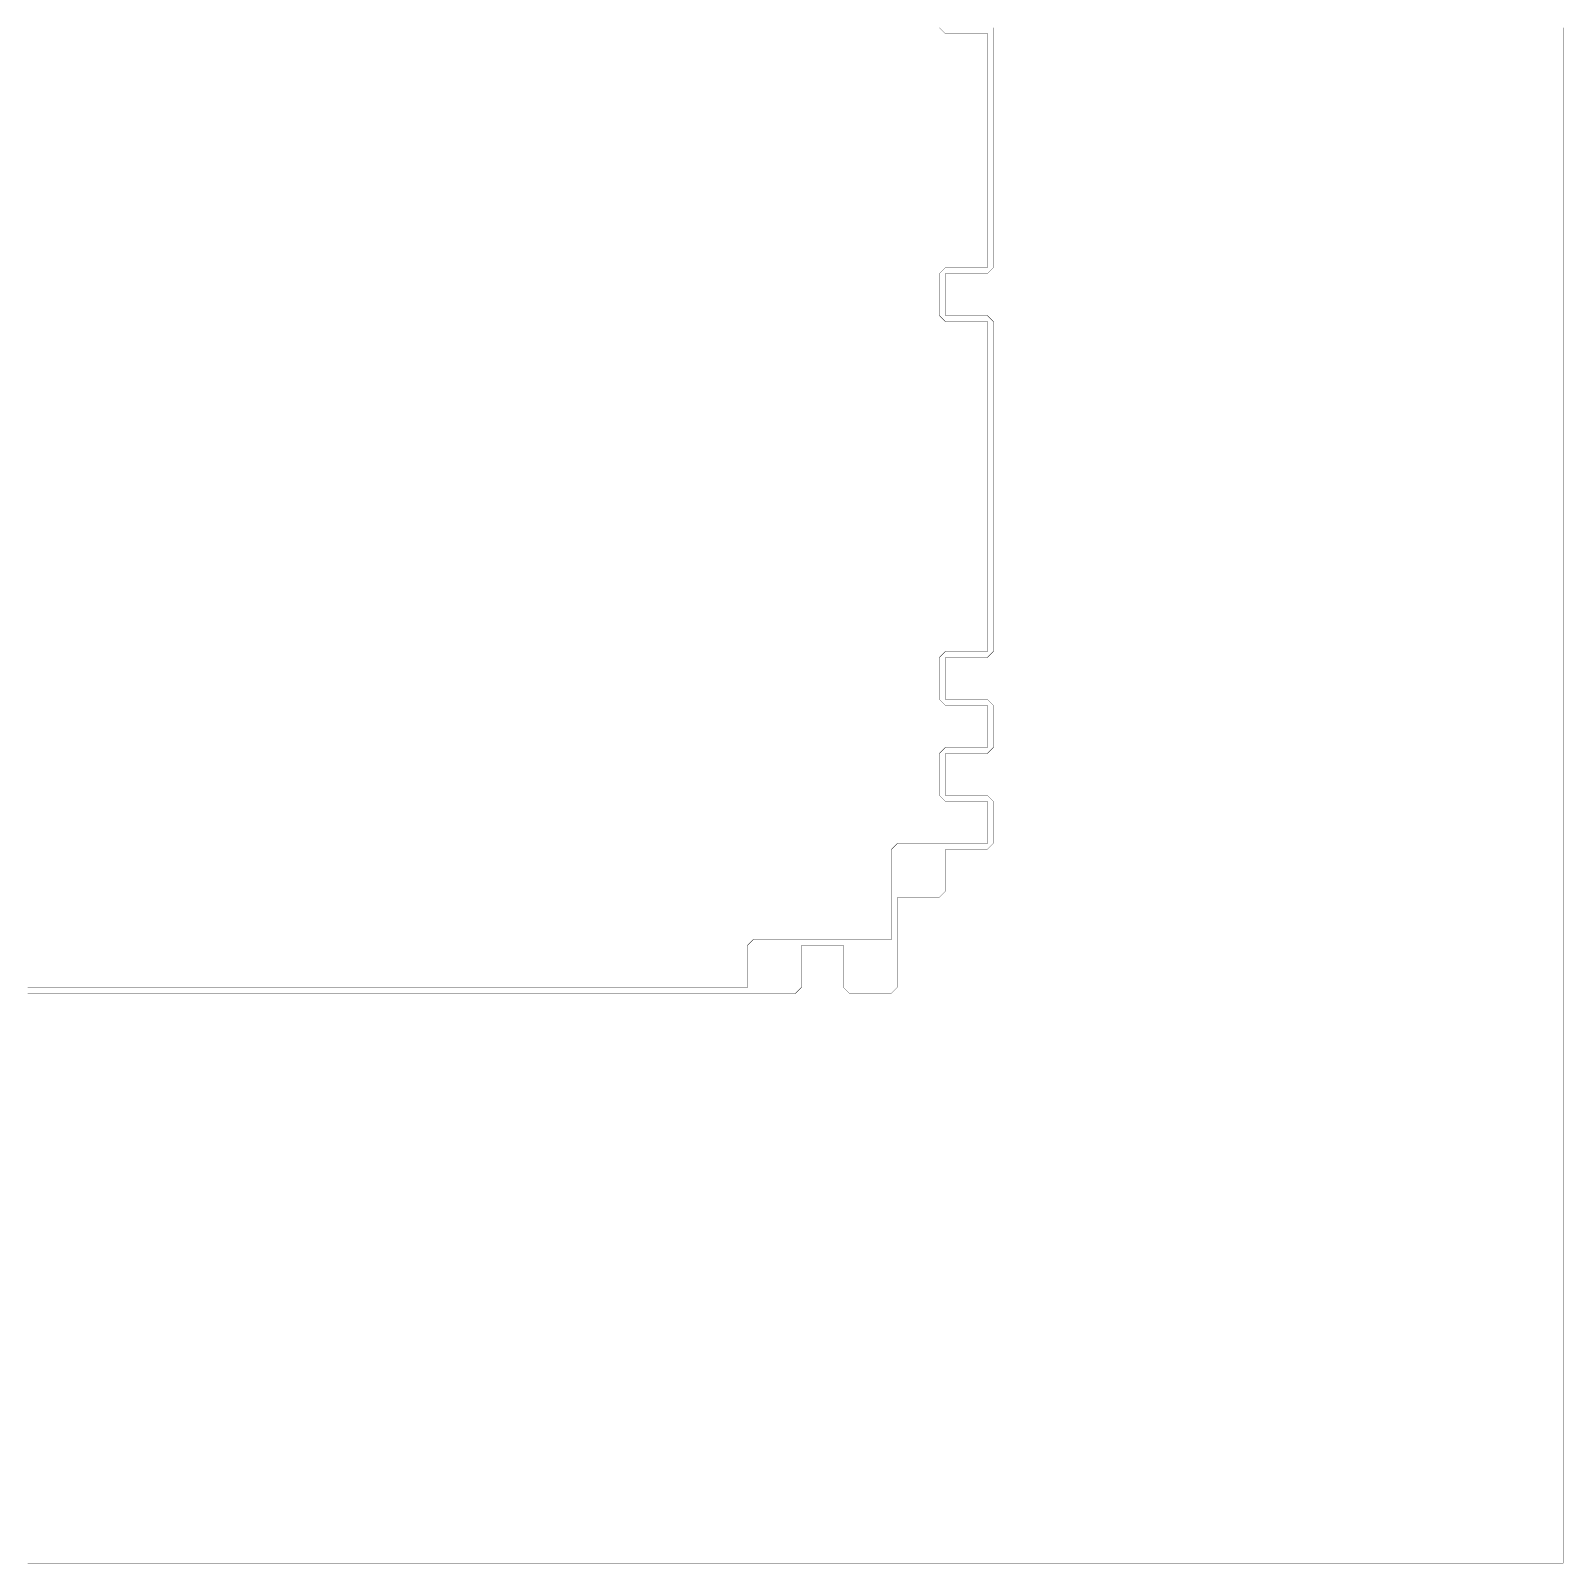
# Model space of a CAD drawing. Header units: metres. Extents: x 0 to 4990, y -4990 to 0.
# Drawn here: x 2495 to 4990, y -4990 to -2495 of the extents above; entities that cross this region are included whole.
import ezdxf

# ---------------------------------------------------------------- set-up
doc = ezdxf.new("R2010")
doc.units = ezdxf.units.M
doc.layers.add('conductor', color=1, linetype='Continuous')
doc.layers.add('substrate', color=5, linetype='Continuous')

msp = doc.modelspace()

# ---------------------------------------------------------------- linework, layer by layer
at = {"layer": 'conductor', "const_width": 0.5}
msp.add_lwpolyline([(2490.234375, -4052.734375), (2500, -4052.734375), (2509.765625, -4052.734375), (2519.53125, -4052.734375), (2529.296875, -4052.734375), (2539.0625, -4052.734375), (2548.828125, -4052.734375), (2558.59375, -4052.734375), (2568.359375, -4052.734375), (2578.125, -4052.734375), (2587.890625, -4052.734375), (2597.65625, -4052.734375), (2607.421875, -4052.734375), (2617.1875, -4052.734375), (2626.953125, -4052.734375), (2636.71875, -4052.734375), (2646.484375, -4052.734375), (2656.25, -4052.734375), (2666.015625, -4052.734375), (2675.78125, -4052.734375), (2685.546875, -4052.734375), (2695.3125, -4052.734375), (2705.078125, -4052.734375), (2714.84375, -4052.734375), (2724.609375, -4052.734375), (2734.375, -4052.734375), (2744.140625, -4052.734375), (2753.90625, -4052.734375), (2763.671875, -4052.734375), (2773.4375, -4052.734375), (2783.203125, -4052.734375), (2792.96875, -4052.734375), (2802.734375, -4052.734375), (2812.5, -4052.734375), (2822.265625, -4052.734375), (2832.03125, -4052.734375), (2841.796875, -4052.734375), (2851.5625, -4052.734375), (2861.328125, -4052.734375), (2871.09375, -4052.734375), (2880.859375, -4052.734375), (2890.625, -4052.734375), (2900.390625, -4052.734375), (2910.15625, -4052.734375), (2919.921875, -4052.734375), (2929.6875, -4052.734375), (2939.453125, -4052.734375), (2949.21875, -4052.734375), (2958.984375, -4052.734375), (2968.75, -4052.734375), (2978.515625, -4052.734375), (2988.28125, -4052.734375), (2998.046875, -4052.734375), (3007.8125, -4052.734375), (3017.578125, -4052.734375), (3027.34375, -4052.734375), (3037.109375, -4052.734375), (3046.875, -4052.734375), (3056.640625, -4052.734375), (3066.40625, -4052.734375), (3076.171875, -4052.734375), (3085.9375, -4052.734375), (3095.703125, -4052.734375), (3105.46875, -4052.734375), (3115.234375, -4052.734375), (3125, -4052.734375), (3134.765625, -4052.734375), (3144.53125, -4052.734375), (3154.296875, -4052.734375), (3164.0625, -4052.734375), (3173.828125, -4052.734375), (3183.59375, -4052.734375), (3193.359375, -4052.734375), (3203.125, -4052.734375), (3212.890625, -4052.734375), (3222.65625, -4052.734375), (3232.421875, -4052.734375), (3242.1875, -4052.734375), (3251.953125, -4052.734375), (3261.71875, -4052.734375), (3271.484375, -4052.734375), (3281.25, -4052.734375), (3291.015625, -4052.734375), (3300.78125, -4052.734375), (3310.546875, -4052.734375), (3320.3125, -4052.734375), (3330.078125, -4052.734375), (3339.84375, -4052.734375), (3349.609375, -4052.734375), (3359.375, -4052.734375), (3369.140625, -4052.734375), (3378.90625, -4052.734375), (3388.671875, -4052.734375), (3398.4375, -4052.734375), (3408.203125, -4052.734375), (3417.96875, -4052.734375), (3427.734375, -4052.734375), (3437.5, -4052.734375), (3447.265625, -4052.734375), (3457.03125, -4052.734375), (3466.796875, -4052.734375), (3476.5625, -4052.734375), (3486.328125, -4052.734375), (3496.09375, -4052.734375), (3505.859375, -4052.734375), (3515.625, -4052.734375), (3525.390625, -4052.734375), (3535.15625, -4052.734375), (3544.921875, -4052.734375), (3554.6875, -4052.734375), (3564.453125, -4052.734375), (3574.21875, -4052.734375), (3583.984375, -4052.734375), (3593.75, -4052.734375), (3603.515625, -4052.734375), (3613.28125, -4052.734375), (3623.046875, -4052.734375), (3632.8125, -4052.734375), (3642.578125, -4052.734375), (3652.34375, -4052.734375), (3662.109375, -4052.734375), (3662.109375, -4042.96875), (3662.109375, -4033.203125), (3662.109375, -4023.4375), (3662.109375, -4013.671875), (3662.109375, -4003.90625), (3662.109375, -3994.140625), (3662.109375, -3984.375), (3671.875, -3974.609375), (3681.640625, -3974.609375), (3691.40625, -3974.609375), (3701.171875, -3974.609375), (3710.9375, -3974.609375), (3720.703125, -3974.609375), (3730.46875, -3974.609375), (3740.234375, -3974.609375), (3750, -3974.609375), (3759.765625, -3974.609375), (3769.53125, -3974.609375), (3779.296875, -3974.609375), (3789.0625, -3974.609375), (3798.828125, -3974.609375), (3808.59375, -3974.609375), (3818.359375, -3974.609375), (3828.125, -3974.609375), (3837.890625, -3974.609375), (3847.65625, -3974.609375), (3857.421875, -3974.609375), (3867.1875, -3974.609375), (3876.953125, -3974.609375), (3886.71875, -3974.609375), (3896.484375, -3974.609375), (3896.484375, -3964.84375), (3896.484375, -3955.078125), (3896.484375, -3945.3125), (3896.484375, -3935.546875), (3896.484375, -3925.78125), (3896.484375, -3916.015625), (3896.484375, -3906.25), (3896.484375, -3896.484375), (3896.484375, -3886.71875), (3896.484375, -3876.953125), (3896.484375, -3867.1875), (3896.484375, -3857.421875), (3896.484375, -3847.65625), (3896.484375, -3837.890625), (3896.484375, -3828.125), (3906.25, -3818.359375), (3916.015625, -3818.359375), (3925.78125, -3818.359375), (3935.546875, -3818.359375), (3945.3125, -3818.359375), (3955.078125, -3818.359375), (3964.84375, -3818.359375), (3974.609375, -3818.359375), (3984.375, -3818.359375), (3994.140625, -3818.359375), (4003.90625, -3818.359375), (4013.671875, -3818.359375), (4023.4375, -3818.359375), (4033.203125, -3818.359375), (4042.96875, -3818.359375), (4052.734375, -3818.359375), (4052.734375, -3808.59375), (4052.734375, -3798.828125), (4052.734375, -3789.0625), (4052.734375, -3779.296875), (4052.734375, -3769.53125), (4052.734375, -3759.765625), (4052.734375, -3750), (4042.96875, -3750), (4033.203125, -3750), (4023.4375, -3750), (4013.671875, -3750), (4003.90625, -3750), (3994.140625, -3750), (3984.375, -3750), (3974.609375, -3740.234375), (3974.609375, -3730.46875), (3974.609375, -3720.703125), (3974.609375, -3710.9375), (3974.609375, -3701.171875), (3974.609375, -3691.40625), (3974.609375, -3681.640625), (3974.609375, -3671.875), (3984.375, -3662.109375), (3994.140625, -3662.109375), (4003.90625, -3662.109375), (4013.671875, -3662.109375), (4023.4375, -3662.109375), (4033.203125, -3662.109375), (4042.96875, -3662.109375), (4052.734375, -3662.109375), (4052.734375, -3652.34375), (4052.734375, -3642.578125), (4052.734375, -3632.8125), (4052.734375, -3623.046875), (4052.734375, -3613.28125), (4052.734375, -3603.515625), (4052.734375, -3593.75), (4042.96875, -3593.75), (4033.203125, -3593.75), (4023.4375, -3593.75), (4013.671875, -3593.75), (4003.90625, -3593.75), (3994.140625, -3593.75), (3984.375, -3593.75), (3974.609375, -3583.984375), (3974.609375, -3574.21875), (3974.609375, -3564.453125), (3974.609375, -3554.6875), (3974.609375, -3544.921875), (3974.609375, -3535.15625), (3974.609375, -3525.390625), (3974.609375, -3515.625), (3984.375, -3505.859375), (3994.140625, -3505.859375), (4003.90625, -3505.859375), (4013.671875, -3505.859375), (4023.4375, -3505.859375), (4033.203125, -3505.859375), (4042.96875, -3505.859375), (4052.734375, -3505.859375), (4052.734375, -3496.09375), (4052.734375, -3486.328125), (4052.734375, -3476.5625), (4052.734375, -3466.796875), (4052.734375, -3457.03125), (4052.734375, -3447.265625), (4052.734375, -3437.5), (4052.734375, -3427.734375), (4052.734375, -3417.96875), (4052.734375, -3408.203125), (4052.734375, -3398.4375), (4052.734375, -3388.671875), (4052.734375, -3378.90625), (4052.734375, -3369.140625), (4052.734375, -3359.375), (4052.734375, -3349.609375), (4052.734375, -3339.84375), (4052.734375, -3330.078125), (4052.734375, -3320.3125), (4052.734375, -3310.546875), (4052.734375, -3300.78125), (4052.734375, -3291.015625), (4052.734375, -3281.25), (4052.734375, -3271.484375), (4052.734375, -3261.71875), (4052.734375, -3251.953125), (4052.734375, -3242.1875), (4052.734375, -3232.421875), (4052.734375, -3222.65625), (4052.734375, -3212.890625), (4052.734375, -3203.125), (4052.734375, -3193.359375), (4052.734375, -3183.59375), (4052.734375, -3173.828125), (4052.734375, -3164.0625), (4052.734375, -3154.296875), (4052.734375, -3144.53125), (4052.734375, -3134.765625), (4052.734375, -3125), (4052.734375, -3115.234375), (4052.734375, -3105.46875), (4052.734375, -3095.703125), (4052.734375, -3085.9375), (4052.734375, -3076.171875), (4052.734375, -3066.40625), (4052.734375, -3056.640625), (4052.734375, -3046.875), (4052.734375, -3037.109375), (4052.734375, -3027.34375), (4052.734375, -3017.578125), (4052.734375, -3007.8125), (4052.734375, -2998.046875), (4052.734375, -2988.28125), (4052.734375, -2978.515625), (4052.734375, -2968.75), (4042.96875, -2968.75), (4033.203125, -2968.75), (4023.4375, -2968.75), (4013.671875, -2968.75), (4003.90625, -2968.75), (3994.140625, -2968.75), (3984.375, -2968.75), (3974.609375, -2958.984375), (3974.609375, -2949.21875), (3974.609375, -2939.453125), (3974.609375, -2929.6875), (3974.609375, -2919.921875), (3974.609375, -2910.15625), (3974.609375, -2900.390625), (3974.609375, -2890.625), (3984.375, -2880.859375), (3994.140625, -2880.859375), (4003.90625, -2880.859375), (4013.671875, -2880.859375), (4023.4375, -2880.859375), (4033.203125, -2880.859375), (4042.96875, -2880.859375), (4052.734375, -2880.859375), (4052.734375, -2871.09375), (4052.734375, -2861.328125), (4052.734375, -2851.5625), (4052.734375, -2841.796875), (4052.734375, -2832.03125), (4052.734375, -2822.265625), (4052.734375, -2812.5), (4052.734375, -2802.734375), (4052.734375, -2792.96875), (4052.734375, -2783.203125), (4052.734375, -2773.4375), (4052.734375, -2763.671875), (4052.734375, -2753.90625), (4052.734375, -2744.140625), (4052.734375, -2734.375), (4052.734375, -2724.609375), (4052.734375, -2714.84375), (4052.734375, -2705.078125), (4052.734375, -2695.3125), (4052.734375, -2685.546875), (4052.734375, -2675.78125), (4052.734375, -2666.015625), (4052.734375, -2656.25), (4052.734375, -2646.484375), (4052.734375, -2636.71875), (4052.734375, -2626.953125), (4052.734375, -2617.1875), (4052.734375, -2607.421875), (4052.734375, -2597.65625), (4052.734375, -2587.890625), (4052.734375, -2578.125), (4052.734375, -2568.359375), (4052.734375, -2558.59375), (4052.734375, -2548.828125), (4052.734375, -2539.0625), (4052.734375, -2529.296875), (4052.734375, -2519.53125), (4052.734375, -2509.765625), (4052.734375, -2500), (4042.96875, -2500), (4033.203125, -2500), (4023.4375, -2500), (4013.671875, -2500), (4003.90625, -2500), (3994.140625, -2500), (3984.375, -2500), (3974.609375, -2490.234375)], dxfattribs=at)
at = {"layer": 'substrate', "const_width": 0.5}
for points in [[(2490.234375, -4990.234375), (2500, -4990.234375), (2509.765625, -4990.234375), (2519.53125, -4990.234375), (2529.296875, -4990.234375), (2539.0625, -4990.234375), (2548.828125, -4990.234375), (2558.59375, -4990.234375), (2568.359375, -4990.234375), (2578.125, -4990.234375), (2587.890625, -4990.234375), (2597.65625, -4990.234375), (2607.421875, -4990.234375), (2617.1875, -4990.234375), (2626.953125, -4990.234375), (2636.71875, -4990.234375), (2646.484375, -4990.234375), (2656.25, -4990.234375), (2666.015625, -4990.234375), (2675.78125, -4990.234375), (2685.546875, -4990.234375), (2695.3125, -4990.234375), (2705.078125, -4990.234375), (2714.84375, -4990.234375), (2724.609375, -4990.234375), (2734.375, -4990.234375), (2744.140625, -4990.234375), (2753.90625, -4990.234375), (2763.671875, -4990.234375), (2773.4375, -4990.234375), (2783.203125, -4990.234375), (2792.96875, -4990.234375), (2802.734375, -4990.234375), (2812.5, -4990.234375), (2822.265625, -4990.234375), (2832.03125, -4990.234375), (2841.796875, -4990.234375), (2851.5625, -4990.234375), (2861.328125, -4990.234375), (2871.09375, -4990.234375), (2880.859375, -4990.234375), (2890.625, -4990.234375), (2900.390625, -4990.234375), (2910.15625, -4990.234375), (2919.921875, -4990.234375), (2929.6875, -4990.234375), (2939.453125, -4990.234375), (2949.21875, -4990.234375), (2958.984375, -4990.234375), (2968.75, -4990.234375), (2978.515625, -4990.234375), (2988.28125, -4990.234375), (2998.046875, -4990.234375), (3007.8125, -4990.234375), (3017.578125, -4990.234375), (3027.34375, -4990.234375), (3037.109375, -4990.234375), (3046.875, -4990.234375), (3056.640625, -4990.234375), (3066.40625, -4990.234375), (3076.171875, -4990.234375), (3085.9375, -4990.234375), (3095.703125, -4990.234375), (3105.46875, -4990.234375), (3115.234375, -4990.234375), (3125, -4990.234375), (3134.765625, -4990.234375), (3144.53125, -4990.234375), (3154.296875, -4990.234375), (3164.0625, -4990.234375), (3173.828125, -4990.234375), (3183.59375, -4990.234375), (3193.359375, -4990.234375), (3203.125, -4990.234375), (3212.890625, -4990.234375), (3222.65625, -4990.234375), (3232.421875, -4990.234375), (3242.1875, -4990.234375), (3251.953125, -4990.234375), (3261.71875, -4990.234375), (3271.484375, -4990.234375), (3281.25, -4990.234375), (3291.015625, -4990.234375), (3300.78125, -4990.234375), (3310.546875, -4990.234375), (3320.3125, -4990.234375), (3330.078125, -4990.234375), (3339.84375, -4990.234375), (3349.609375, -4990.234375), (3359.375, -4990.234375), (3369.140625, -4990.234375), (3378.90625, -4990.234375), (3388.671875, -4990.234375), (3398.4375, -4990.234375), (3408.203125, -4990.234375), (3417.96875, -4990.234375), (3427.734375, -4990.234375), (3437.5, -4990.234375), (3447.265625, -4990.234375), (3457.03125, -4990.234375), (3466.796875, -4990.234375), (3476.5625, -4990.234375), (3486.328125, -4990.234375), (3496.09375, -4990.234375), (3505.859375, -4990.234375), (3515.625, -4990.234375), (3525.390625, -4990.234375), (3535.15625, -4990.234375), (3544.921875, -4990.234375), (3554.6875, -4990.234375), (3564.453125, -4990.234375), (3574.21875, -4990.234375), (3583.984375, -4990.234375), (3593.75, -4990.234375), (3603.515625, -4990.234375), (3613.28125, -4990.234375), (3623.046875, -4990.234375), (3632.8125, -4990.234375), (3642.578125, -4990.234375), (3652.34375, -4990.234375), (3662.109375, -4990.234375), (3671.875, -4990.234375), (3681.640625, -4990.234375), (3691.40625, -4990.234375), (3701.171875, -4990.234375), (3710.9375, -4990.234375), (3720.703125, -4990.234375), (3730.46875, -4990.234375), (3740.234375, -4990.234375), (3750, -4990.234375), (3759.765625, -4990.234375), (3769.53125, -4990.234375), (3779.296875, -4990.234375), (3789.0625, -4990.234375), (3798.828125, -4990.234375), (3808.59375, -4990.234375), (3818.359375, -4990.234375), (3828.125, -4990.234375), (3837.890625, -4990.234375), (3847.65625, -4990.234375), (3857.421875, -4990.234375), (3867.1875, -4990.234375), (3876.953125, -4990.234375), (3886.71875, -4990.234375), (3896.484375, -4990.234375), (3906.25, -4990.234375), (3916.015625, -4990.234375), (3925.78125, -4990.234375), (3935.546875, -4990.234375), (3945.3125, -4990.234375), (3955.078125, -4990.234375), (3964.84375, -4990.234375), (3974.609375, -4990.234375), (3984.375, -4990.234375), (3994.140625, -4990.234375), (4003.90625, -4990.234375), (4013.671875, -4990.234375), (4023.4375, -4990.234375), (4033.203125, -4990.234375), (4042.96875, -4990.234375), (4052.734375, -4990.234375), (4062.5, -4990.234375), (4072.265625, -4990.234375), (4082.03125, -4990.234375), (4091.796875, -4990.234375), (4101.5625, -4990.234375), (4111.328125, -4990.234375), (4121.09375, -4990.234375), (4130.859375, -4990.234375), (4140.625, -4990.234375), (4150.390625, -4990.234375), (4160.15625, -4990.234375), (4169.921875, -4990.234375), (4179.6875, -4990.234375), (4189.453125, -4990.234375), (4199.21875, -4990.234375), (4208.984375, -4990.234375), (4218.75, -4990.234375), (4228.515625, -4990.234375), (4238.28125, -4990.234375), (4248.046875, -4990.234375), (4257.8125, -4990.234375), (4267.578125, -4990.234375), (4277.34375, -4990.234375), (4287.109375, -4990.234375), (4296.875, -4990.234375), (4306.640625, -4990.234375), (4316.40625, -4990.234375), (4326.171875, -4990.234375), (4335.9375, -4990.234375), (4345.703125, -4990.234375), (4355.46875, -4990.234375), (4365.234375, -4990.234375), (4375, -4990.234375), (4384.765625, -4990.234375), (4394.53125, -4990.234375), (4404.296875, -4990.234375), (4414.0625, -4990.234375), (4423.828125, -4990.234375), (4433.59375, -4990.234375), (4443.359375, -4990.234375), (4453.125, -4990.234375), (4462.890625, -4990.234375), (4472.65625, -4990.234375), (4482.421875, -4990.234375), (4492.1875, -4990.234375), (4501.953125, -4990.234375), (4511.71875, -4990.234375), (4521.484375, -4990.234375), (4531.25, -4990.234375), (4541.015625, -4990.234375), (4550.78125, -4990.234375), (4560.546875, -4990.234375), (4570.3125, -4990.234375), (4580.078125, -4990.234375), (4589.84375, -4990.234375), (4599.609375, -4990.234375), (4609.375, -4990.234375), (4619.140625, -4990.234375), (4628.90625, -4990.234375), (4638.671875, -4990.234375), (4648.4375, -4990.234375), (4658.203125, -4990.234375), (4667.96875, -4990.234375), (4677.734375, -4990.234375), (4687.5, -4990.234375), (4697.265625, -4990.234375), (4707.03125, -4990.234375), (4716.796875, -4990.234375), (4726.5625, -4990.234375), (4736.328125, -4990.234375), (4746.09375, -4990.234375), (4755.859375, -4990.234375), (4765.625, -4990.234375), (4775.390625, -4990.234375), (4785.15625, -4990.234375), (4794.921875, -4990.234375), (4804.6875, -4990.234375), (4814.453125, -4990.234375), (4824.21875, -4990.234375), (4833.984375, -4990.234375), (4843.75, -4990.234375), (4853.515625, -4990.234375), (4863.28125, -4990.234375), (4873.046875, -4990.234375), (4882.8125, -4990.234375), (4892.578125, -4990.234375), (4902.34375, -4990.234375), (4912.109375, -4990.234375), (4921.875, -4990.234375), (4931.640625, -4990.234375), (4941.40625, -4990.234375), (4951.171875, -4990.234375), (4960.9375, -4990.234375), (4970.703125, -4990.234375), (4980.46875, -4990.234375), (4990.234375, -4990.234375), (4990.234375, -4980.46875), (4990.234375, -4970.703125), (4990.234375, -4960.9375), (4990.234375, -4951.171875), (4990.234375, -4941.40625), (4990.234375, -4931.640625), (4990.234375, -4921.875), (4990.234375, -4912.109375), (4990.234375, -4902.34375), (4990.234375, -4892.578125), (4990.234375, -4882.8125), (4990.234375, -4873.046875), (4990.234375, -4863.28125), (4990.234375, -4853.515625), (4990.234375, -4843.75), (4990.234375, -4833.984375), (4990.234375, -4824.21875), (4990.234375, -4814.453125), (4990.234375, -4804.6875), (4990.234375, -4794.921875), (4990.234375, -4785.15625), (4990.234375, -4775.390625), (4990.234375, -4765.625), (4990.234375, -4755.859375), (4990.234375, -4746.09375), (4990.234375, -4736.328125), (4990.234375, -4726.5625), (4990.234375, -4716.796875), (4990.234375, -4707.03125), (4990.234375, -4697.265625), (4990.234375, -4687.5), (4990.234375, -4677.734375), (4990.234375, -4667.96875), (4990.234375, -4658.203125), (4990.234375, -4648.4375), (4990.234375, -4638.671875), (4990.234375, -4628.90625), (4990.234375, -4619.140625), (4990.234375, -4609.375), (4990.234375, -4599.609375), (4990.234375, -4589.84375), (4990.234375, -4580.078125), (4990.234375, -4570.3125), (4990.234375, -4560.546875), (4990.234375, -4550.78125), (4990.234375, -4541.015625), (4990.234375, -4531.25), (4990.234375, -4521.484375), (4990.234375, -4511.71875), (4990.234375, -4501.953125), (4990.234375, -4492.1875), (4990.234375, -4482.421875), (4990.234375, -4472.65625), (4990.234375, -4462.890625), (4990.234375, -4453.125), (4990.234375, -4443.359375), (4990.234375, -4433.59375), (4990.234375, -4423.828125), (4990.234375, -4414.0625), (4990.234375, -4404.296875), (4990.234375, -4394.53125), (4990.234375, -4384.765625), (4990.234375, -4375), (4990.234375, -4365.234375), (4990.234375, -4355.46875), (4990.234375, -4345.703125), (4990.234375, -4335.9375), (4990.234375, -4326.171875), (4990.234375, -4316.40625), (4990.234375, -4306.640625), (4990.234375, -4296.875), (4990.234375, -4287.109375), (4990.234375, -4277.34375), (4990.234375, -4267.578125), (4990.234375, -4257.8125), (4990.234375, -4248.046875), (4990.234375, -4238.28125), (4990.234375, -4228.515625), (4990.234375, -4218.75), (4990.234375, -4208.984375), (4990.234375, -4199.21875), (4990.234375, -4189.453125), (4990.234375, -4179.6875), (4990.234375, -4169.921875), (4990.234375, -4160.15625), (4990.234375, -4150.390625), (4990.234375, -4140.625), (4990.234375, -4130.859375), (4990.234375, -4121.09375), (4990.234375, -4111.328125), (4990.234375, -4101.5625), (4990.234375, -4091.796875), (4990.234375, -4082.03125), (4990.234375, -4072.265625), (4990.234375, -4062.5), (4990.234375, -4052.734375), (4990.234375, -4042.96875), (4990.234375, -4033.203125), (4990.234375, -4023.4375), (4990.234375, -4013.671875), (4990.234375, -4003.90625), (4990.234375, -3994.140625), (4990.234375, -3984.375), (4990.234375, -3974.609375), (4990.234375, -3964.84375), (4990.234375, -3955.078125), (4990.234375, -3945.3125), (4990.234375, -3935.546875), (4990.234375, -3925.78125), (4990.234375, -3916.015625), (4990.234375, -3906.25), (4990.234375, -3896.484375), (4990.234375, -3886.71875), (4990.234375, -3876.953125), (4990.234375, -3867.1875), (4990.234375, -3857.421875), (4990.234375, -3847.65625), (4990.234375, -3837.890625), (4990.234375, -3828.125), (4990.234375, -3818.359375), (4990.234375, -3808.59375), (4990.234375, -3798.828125), (4990.234375, -3789.0625), (4990.234375, -3779.296875), (4990.234375, -3769.53125), (4990.234375, -3759.765625), (4990.234375, -3750), (4990.234375, -3740.234375), (4990.234375, -3730.46875), (4990.234375, -3720.703125), (4990.234375, -3710.9375), (4990.234375, -3701.171875), (4990.234375, -3691.40625), (4990.234375, -3681.640625), (4990.234375, -3671.875), (4990.234375, -3662.109375), (4990.234375, -3652.34375), (4990.234375, -3642.578125), (4990.234375, -3632.8125), (4990.234375, -3623.046875), (4990.234375, -3613.28125), (4990.234375, -3603.515625), (4990.234375, -3593.75), (4990.234375, -3583.984375), (4990.234375, -3574.21875), (4990.234375, -3564.453125), (4990.234375, -3554.6875), (4990.234375, -3544.921875), (4990.234375, -3535.15625), (4990.234375, -3525.390625), (4990.234375, -3515.625), (4990.234375, -3505.859375), (4990.234375, -3496.09375), (4990.234375, -3486.328125), (4990.234375, -3476.5625), (4990.234375, -3466.796875), (4990.234375, -3457.03125), (4990.234375, -3447.265625), (4990.234375, -3437.5), (4990.234375, -3427.734375), (4990.234375, -3417.96875), (4990.234375, -3408.203125), (4990.234375, -3398.4375), (4990.234375, -3388.671875), (4990.234375, -3378.90625), (4990.234375, -3369.140625), (4990.234375, -3359.375), (4990.234375, -3349.609375), (4990.234375, -3339.84375), (4990.234375, -3330.078125), (4990.234375, -3320.3125), (4990.234375, -3310.546875), (4990.234375, -3300.78125), (4990.234375, -3291.015625), (4990.234375, -3281.25), (4990.234375, -3271.484375), (4990.234375, -3261.71875), (4990.234375, -3251.953125), (4990.234375, -3242.1875), (4990.234375, -3232.421875), (4990.234375, -3222.65625), (4990.234375, -3212.890625), (4990.234375, -3203.125), (4990.234375, -3193.359375), (4990.234375, -3183.59375), (4990.234375, -3173.828125), (4990.234375, -3164.0625), (4990.234375, -3154.296875), (4990.234375, -3144.53125), (4990.234375, -3134.765625), (4990.234375, -3125), (4990.234375, -3115.234375), (4990.234375, -3105.46875), (4990.234375, -3095.703125), (4990.234375, -3085.9375), (4990.234375, -3076.171875), (4990.234375, -3066.40625), (4990.234375, -3056.640625), (4990.234375, -3046.875), (4990.234375, -3037.109375), (4990.234375, -3027.34375), (4990.234375, -3017.578125), (4990.234375, -3007.8125), (4990.234375, -2998.046875), (4990.234375, -2988.28125), (4990.234375, -2978.515625), (4990.234375, -2968.75), (4990.234375, -2958.984375), (4990.234375, -2949.21875), (4990.234375, -2939.453125), (4990.234375, -2929.6875), (4990.234375, -2919.921875), (4990.234375, -2910.15625), (4990.234375, -2900.390625), (4990.234375, -2890.625), (4990.234375, -2880.859375), (4990.234375, -2871.09375), (4990.234375, -2861.328125), (4990.234375, -2851.5625), (4990.234375, -2841.796875), (4990.234375, -2832.03125), (4990.234375, -2822.265625), (4990.234375, -2812.5), (4990.234375, -2802.734375), (4990.234375, -2792.96875), (4990.234375, -2783.203125), (4990.234375, -2773.4375), (4990.234375, -2763.671875), (4990.234375, -2753.90625), (4990.234375, -2744.140625), (4990.234375, -2734.375), (4990.234375, -2724.609375), (4990.234375, -2714.84375), (4990.234375, -2705.078125), (4990.234375, -2695.3125), (4990.234375, -2685.546875), (4990.234375, -2675.78125), (4990.234375, -2666.015625), (4990.234375, -2656.25), (4990.234375, -2646.484375), (4990.234375, -2636.71875), (4990.234375, -2626.953125), (4990.234375, -2617.1875), (4990.234375, -2607.421875), (4990.234375, -2597.65625), (4990.234375, -2587.890625), (4990.234375, -2578.125), (4990.234375, -2568.359375), (4990.234375, -2558.59375), (4990.234375, -2548.828125), (4990.234375, -2539.0625), (4990.234375, -2529.296875), (4990.234375, -2519.53125), (4990.234375, -2509.765625), (4990.234375, -2500), (4990.234375, -2490.234375)], [(4062.5, -2490.234375), (4062.5, -2500), (4062.5, -2509.765625), (4062.5, -2519.53125), (4062.5, -2529.296875), (4062.5, -2539.0625), (4062.5, -2548.828125), (4062.5, -2558.59375), (4062.5, -2568.359375), (4062.5, -2578.125), (4062.5, -2587.890625), (4062.5, -2597.65625), (4062.5, -2607.421875), (4062.5, -2617.1875), (4062.5, -2626.953125), (4062.5, -2636.71875), (4062.5, -2646.484375), (4062.5, -2656.25), (4062.5, -2666.015625), (4062.5, -2675.78125), (4062.5, -2685.546875), (4062.5, -2695.3125), (4062.5, -2705.078125), (4062.5, -2714.84375), (4062.5, -2724.609375), (4062.5, -2734.375), (4062.5, -2744.140625), (4062.5, -2753.90625), (4062.5, -2763.671875), (4062.5, -2773.4375), (4062.5, -2783.203125), (4062.5, -2792.96875), (4062.5, -2802.734375), (4062.5, -2812.5), (4062.5, -2822.265625), (4062.5, -2832.03125), (4062.5, -2841.796875), (4062.5, -2851.5625), (4062.5, -2861.328125), (4062.5, -2871.09375), (4062.5, -2880.859375), (4052.734375, -2890.625), (4042.96875, -2890.625), (4033.203125, -2890.625), (4023.4375, -2890.625), (4013.671875, -2890.625), (4003.90625, -2890.625), (3994.140625, -2890.625), (3984.375, -2890.625), (3984.375, -2900.390625), (3984.375, -2910.15625), (3984.375, -2919.921875), (3984.375, -2929.6875), (3984.375, -2939.453125), (3984.375, -2949.21875), (3984.375, -2958.984375), (3994.140625, -2958.984375), (4003.90625, -2958.984375), (4013.671875, -2958.984375), (4023.4375, -2958.984375), (4033.203125, -2958.984375), (4042.96875, -2958.984375), (4052.734375, -2958.984375), (4062.5, -2968.75), (4062.5, -2978.515625), (4062.5, -2988.28125), (4062.5, -2998.046875), (4062.5, -3007.8125), (4062.5, -3017.578125), (4062.5, -3027.34375), (4062.5, -3037.109375), (4062.5, -3046.875), (4062.5, -3056.640625), (4062.5, -3066.40625), (4062.5, -3076.171875), (4062.5, -3085.9375), (4062.5, -3095.703125), (4062.5, -3105.46875), (4062.5, -3115.234375), (4062.5, -3125), (4062.5, -3134.765625), (4062.5, -3144.53125), (4062.5, -3154.296875), (4062.5, -3164.0625), (4062.5, -3173.828125), (4062.5, -3183.59375), (4062.5, -3193.359375), (4062.5, -3203.125), (4062.5, -3212.890625), (4062.5, -3222.65625), (4062.5, -3232.421875), (4062.5, -3242.1875), (4062.5, -3251.953125), (4062.5, -3261.71875), (4062.5, -3271.484375), (4062.5, -3281.25), (4062.5, -3291.015625), (4062.5, -3300.78125), (4062.5, -3310.546875), (4062.5, -3320.3125), (4062.5, -3330.078125), (4062.5, -3339.84375), (4062.5, -3349.609375), (4062.5, -3359.375), (4062.5, -3369.140625), (4062.5, -3378.90625), (4062.5, -3388.671875), (4062.5, -3398.4375), (4062.5, -3408.203125), (4062.5, -3417.96875), (4062.5, -3427.734375), (4062.5, -3437.5), (4062.5, -3447.265625), (4062.5, -3457.03125), (4062.5, -3466.796875), (4062.5, -3476.5625), (4062.5, -3486.328125), (4062.5, -3496.09375), (4062.5, -3505.859375), (4052.734375, -3515.625), (4042.96875, -3515.625), (4033.203125, -3515.625), (4023.4375, -3515.625), (4013.671875, -3515.625), (4003.90625, -3515.625), (3994.140625, -3515.625), (3984.375, -3515.625), (3984.375, -3525.390625), (3984.375, -3535.15625), (3984.375, -3544.921875), (3984.375, -3554.6875), (3984.375, -3564.453125), (3984.375, -3574.21875), (3984.375, -3583.984375), (3994.140625, -3583.984375), (4003.90625, -3583.984375), (4013.671875, -3583.984375), (4023.4375, -3583.984375), (4033.203125, -3583.984375), (4042.96875, -3583.984375), (4052.734375, -3583.984375), (4062.5, -3593.75), (4062.5, -3603.515625), (4062.5, -3613.28125), (4062.5, -3623.046875), (4062.5, -3632.8125), (4062.5, -3642.578125), (4062.5, -3652.34375), (4062.5, -3662.109375), (4052.734375, -3671.875), (4042.96875, -3671.875), (4033.203125, -3671.875), (4023.4375, -3671.875), (4013.671875, -3671.875), (4003.90625, -3671.875), (3994.140625, -3671.875), (3984.375, -3671.875), (3984.375, -3681.640625), (3984.375, -3691.40625), (3984.375, -3701.171875), (3984.375, -3710.9375), (3984.375, -3720.703125), (3984.375, -3730.46875), (3984.375, -3740.234375), (3994.140625, -3740.234375), (4003.90625, -3740.234375), (4013.671875, -3740.234375), (4023.4375, -3740.234375), (4033.203125, -3740.234375), (4042.96875, -3740.234375), (4052.734375, -3740.234375), (4062.5, -3750), (4062.5, -3759.765625), (4062.5, -3769.53125), (4062.5, -3779.296875), (4062.5, -3789.0625), (4062.5, -3798.828125), (4062.5, -3808.59375), (4062.5, -3818.359375), (4052.734375, -3828.125), (4042.96875, -3828.125), (4033.203125, -3828.125), (4023.4375, -3828.125), (4013.671875, -3828.125), (4003.90625, -3828.125), (3994.140625, -3828.125), (3984.375, -3828.125), (3984.375, -3837.890625), (3984.375, -3847.65625), (3984.375, -3857.421875), (3984.375, -3867.1875), (3984.375, -3876.953125), (3984.375, -3886.71875), (3984.375, -3896.484375), (3974.609375, -3906.25), (3964.84375, -3906.25), (3955.078125, -3906.25), (3945.3125, -3906.25), (3935.546875, -3906.25), (3925.78125, -3906.25), (3916.015625, -3906.25), (3906.25, -3906.25), (3906.25, -3916.015625), (3906.25, -3925.78125), (3906.25, -3935.546875), (3906.25, -3945.3125), (3906.25, -3955.078125), (3906.25, -3964.84375), (3906.25, -3974.609375), (3906.25, -3984.375), (3906.25, -3994.140625), (3906.25, -4003.90625), (3906.25, -4013.671875), (3906.25, -4023.4375), (3906.25, -4033.203125), (3906.25, -4042.96875), (3906.25, -4052.734375), (3896.484375, -4062.5), (3886.71875, -4062.5), (3876.953125, -4062.5), (3867.1875, -4062.5), (3857.421875, -4062.5), (3847.65625, -4062.5), (3837.890625, -4062.5), (3828.125, -4062.5), (3818.359375, -4052.734375), (3818.359375, -4042.96875), (3818.359375, -4033.203125), (3818.359375, -4023.4375), (3818.359375, -4013.671875), (3818.359375, -4003.90625), (3818.359375, -3994.140625), (3818.359375, -3984.375), (3808.59375, -3984.375), (3798.828125, -3984.375), (3789.0625, -3984.375), (3779.296875, -3984.375), (3769.53125, -3984.375), (3759.765625, -3984.375), (3750, -3984.375), (3750, -3994.140625), (3750, -4003.90625), (3750, -4013.671875), (3750, -4023.4375), (3750, -4033.203125), (3750, -4042.96875), (3750, -4052.734375), (3740.234375, -4062.5), (3730.46875, -4062.5), (3720.703125, -4062.5), (3710.9375, -4062.5), (3701.171875, -4062.5), (3691.40625, -4062.5), (3681.640625, -4062.5), (3671.875, -4062.5), (3662.109375, -4062.5), (3652.34375, -4062.5), (3642.578125, -4062.5), (3632.8125, -4062.5), (3623.046875, -4062.5), (3613.28125, -4062.5), (3603.515625, -4062.5), (3593.75, -4062.5), (3583.984375, -4062.5), (3574.21875, -4062.5), (3564.453125, -4062.5), (3554.6875, -4062.5), (3544.921875, -4062.5), (3535.15625, -4062.5), (3525.390625, -4062.5), (3515.625, -4062.5), (3505.859375, -4062.5), (3496.09375, -4062.5), (3486.328125, -4062.5), (3476.5625, -4062.5), (3466.796875, -4062.5), (3457.03125, -4062.5), (3447.265625, -4062.5), (3437.5, -4062.5), (3427.734375, -4062.5), (3417.96875, -4062.5), (3408.203125, -4062.5), (3398.4375, -4062.5), (3388.671875, -4062.5), (3378.90625, -4062.5), (3369.140625, -4062.5), (3359.375, -4062.5), (3349.609375, -4062.5), (3339.84375, -4062.5), (3330.078125, -4062.5), (3320.3125, -4062.5), (3310.546875, -4062.5), (3300.78125, -4062.5), (3291.015625, -4062.5), (3281.25, -4062.5), (3271.484375, -4062.5), (3261.71875, -4062.5), (3251.953125, -4062.5), (3242.1875, -4062.5), (3232.421875, -4062.5), (3222.65625, -4062.5), (3212.890625, -4062.5), (3203.125, -4062.5), (3193.359375, -4062.5), (3183.59375, -4062.5), (3173.828125, -4062.5), (3164.0625, -4062.5), (3154.296875, -4062.5), (3144.53125, -4062.5), (3134.765625, -4062.5), (3125, -4062.5), (3115.234375, -4062.5), (3105.46875, -4062.5), (3095.703125, -4062.5), (3085.9375, -4062.5), (3076.171875, -4062.5), (3066.40625, -4062.5), (3056.640625, -4062.5), (3046.875, -4062.5), (3037.109375, -4062.5), (3027.34375, -4062.5), (3017.578125, -4062.5), (3007.8125, -4062.5), (2998.046875, -4062.5), (2988.28125, -4062.5), (2978.515625, -4062.5), (2968.75, -4062.5), (2958.984375, -4062.5), (2949.21875, -4062.5), (2939.453125, -4062.5), (2929.6875, -4062.5), (2919.921875, -4062.5), (2910.15625, -4062.5), (2900.390625, -4062.5), (2890.625, -4062.5), (2880.859375, -4062.5), (2871.09375, -4062.5), (2861.328125, -4062.5), (2851.5625, -4062.5), (2841.796875, -4062.5), (2832.03125, -4062.5), (2822.265625, -4062.5), (2812.5, -4062.5), (2802.734375, -4062.5), (2792.96875, -4062.5), (2783.203125, -4062.5), (2773.4375, -4062.5), (2763.671875, -4062.5), (2753.90625, -4062.5), (2744.140625, -4062.5), (2734.375, -4062.5), (2724.609375, -4062.5), (2714.84375, -4062.5), (2705.078125, -4062.5), (2695.3125, -4062.5), (2685.546875, -4062.5), (2675.78125, -4062.5), (2666.015625, -4062.5), (2656.25, -4062.5), (2646.484375, -4062.5), (2636.71875, -4062.5), (2626.953125, -4062.5), (2617.1875, -4062.5), (2607.421875, -4062.5), (2597.65625, -4062.5), (2587.890625, -4062.5), (2578.125, -4062.5), (2568.359375, -4062.5), (2558.59375, -4062.5), (2548.828125, -4062.5), (2539.0625, -4062.5), (2529.296875, -4062.5), (2519.53125, -4062.5), (2509.765625, -4062.5), (2500, -4062.5), (2490.234375, -4062.5)]]:
    msp.add_lwpolyline(points, dxfattribs=at)

doc.saveas('drawing.dxf')
